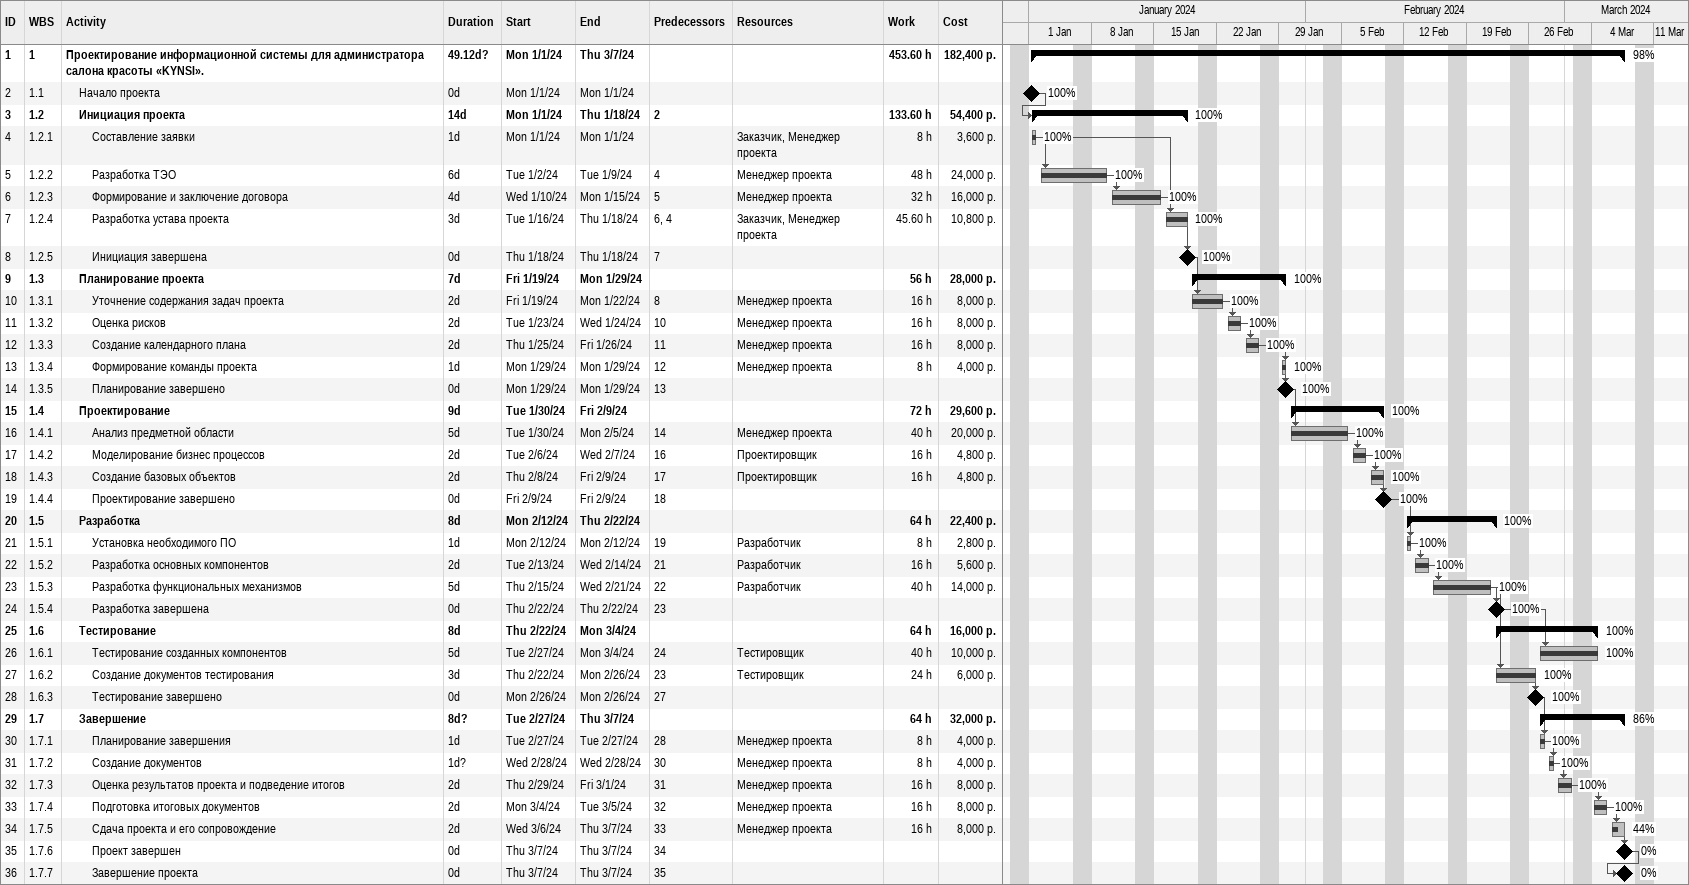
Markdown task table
| ID | WBS | Task | Duration | Start | Finish | Predecessors | Resources | % complete | Work (h) | Cost (р.) |
|---|---|---|---|---|---|---|---|---|---|---|
| 1 | 1 | **Проектирование информационной системы для администратора салона красоты «KYNSI».** | 49.12d? | 2024-01-01 | 2024-03-07 |  |  | 98 | 453.60 | 182400 |
| 2 | 1.1 | Начало проекта | 0d | 2024-01-01 | 2024-01-01 |  |  | 100 |  |  |
| 3 | 1.2 | **Инициация проекта** | 14d | 2024-01-01 | 2024-01-18 | 2 |  | 100 | 133.60 | 54400 |
| 4 | 1.2.1 | Составление заявки | 1d | 2024-01-01 | 2024-01-01 |  | Заказчик, Менеджер проекта | 100 | 8 | 3600 |
| 5 | 1.2.2 | Разработка ТЭО | 6d | 2024-01-02 | 2024-01-09 | 4 | Менеджер проекта | 100 | 48 | 24000 |
| 6 | 1.2.3 | Формирование и заключение договора | 4d | 2024-01-10 | 2024-01-15 | 5 | Менеджер проекта | 100 | 32 | 16000 |
| 7 | 1.2.4 | Разработка устава проекта | 3d | 2024-01-16 | 2024-01-18 | 6, 4 | Заказчик, Менеджер проекта | 100 | 45.60 | 10800 |
| 8 | 1.2.5 | Инициация завершена | 0d | 2024-01-18 | 2024-01-18 | 7 |  | 100 |  |  |
| 9 | 1.3 | **Планирование проекта** | 7d | 2024-01-19 | 2024-01-29 |  |  | 100 | 56 | 28000 |
| 10 | 1.3.1 | Уточнение содержания задач проекта | 2d | 2024-01-19 | 2024-01-22 | 8 | Менеджер проекта | 100 | 16 | 8000 |
| 11 | 1.3.2 | Оценка рисков | 2d | 2024-01-23 | 2024-01-24 | 10 | Менеджер проекта | 100 | 16 | 8000 |
| 12 | 1.3.3 | Создание календарного плана | 2d | 2024-01-25 | 2024-01-26 | 11 | Менеджер проекта | 100 | 16 | 8000 |
| 13 | 1.3.4 | Формирование команды проекта | 1d | 2024-01-29 | 2024-01-29 | 12 | Менеджер проекта | 100 | 8 | 4000 |
| 14 | 1.3.5 | Планирование завершено | 0d | 2024-01-29 | 2024-01-29 | 13 |  | 100 |  |  |
| 15 | 1.4 | **Проектирование** | 9d | 2024-01-30 | 2024-02-09 |  |  | 100 | 72 | 29600 |
| 16 | 1.4.1 | Анализ предметной области | 5d | 2024-01-30 | 2024-02-05 | 14 | Менеджер проекта | 100 | 40 | 20000 |
| 17 | 1.4.2 | Моделирование бизнес процессов | 2d | 2024-02-06 | 2024-02-07 | 16 | Проектировщик | 100 | 16 | 4800 |
| 18 | 1.4.3 | Создание базовых объектов | 2d | 2024-02-08 | 2024-02-09 | 17 | Проектировщик | 100 | 16 | 4800 |
| 19 | 1.4.4 | Проектирование завершено | 0d | 2024-02-09 | 2024-02-09 | 18 |  | 100 |  |  |
| 20 | 1.5 | **Разработка** | 8d | 2024-02-12 | 2024-02-22 |  |  | 100 | 64 | 22400 |
| 21 | 1.5.1 | Установка необходимого ПО | 1d | 2024-02-12 | 2024-02-12 | 19 | Разработчик | 100 | 8 | 2800 |
| 22 | 1.5.2 | Разработка основных компонентов | 2d | 2024-02-13 | 2024-02-14 | 21 | Разработчик | 100 | 16 | 5600 |
| 23 | 1.5.3 | Разработка функциональных механизмов | 5d | 2024-02-15 | 2024-02-21 | 22 | Разработчик | 100 | 40 | 14000 |
| 24 | 1.5.4 | Разработка завершена | 0d | 2024-02-22 | 2024-02-22 | 23 |  | 100 |  |  |
| 25 | 1.6 | **Тестирование** | 8d | 2024-02-22 | 2024-03-04 |  |  | 100 | 64 | 16000 |
| 26 | 1.6.1 | Тестирование созданных компонентов | 5d | 2024-02-27 | 2024-03-04 | 24 | Тестировщик | 100 | 40 | 10000 |
| 27 | 1.6.2 | Создание документов тестирования | 3d | 2024-02-22 | 2024-02-26 | 23 | Тестировщик | 100 | 24 | 6000 |
| 28 | 1.6.3 | Тестирование завершено | 0d | 2024-02-26 | 2024-02-26 | 27 |  | 100 |  |  |
| 29 | 1.7 | **Завершение** | 8d? | 2024-02-27 | 2024-03-07 |  |  | 86 | 64 | 32000 |
| 30 | 1.7.1 | Планирование завершения | 1d | 2024-02-27 | 2024-02-27 | 28 | Менеджер проекта | 100 | 8 | 4000 |
| 31 | 1.7.2 | Создание документов | 1d? | 2024-02-28 | 2024-02-28 | 30 | Менеджер проекта | 100 | 8 | 4000 |
| 32 | 1.7.3 | Оценка результатов проекта и подведение итогов | 2d | 2024-02-29 | 2024-03-01 | 31 | Менеджер проекта | 100 | 16 | 8000 |
| 33 | 1.7.4 | Подготовка итоговых документов | 2d | 2024-03-04 | 2024-03-05 | 32 | Менеджер проекта | 100 | 16 | 8000 |
| 34 | 1.7.5 | Сдача проекта и его сопровождение | 2d | 2024-03-06 | 2024-03-07 | 33 | Менеджер проекта | 44 | 16 | 8000 |
| 35 | 1.7.6 | Проект завершен | 0d | 2024-03-07 | 2024-03-07 | 34 |  | 0 |  |  |
| 36 | 1.7.7 | Завершение проекта | 0d | 2024-03-07 | 2024-03-07 | 35 |  | 0 |  |  |
